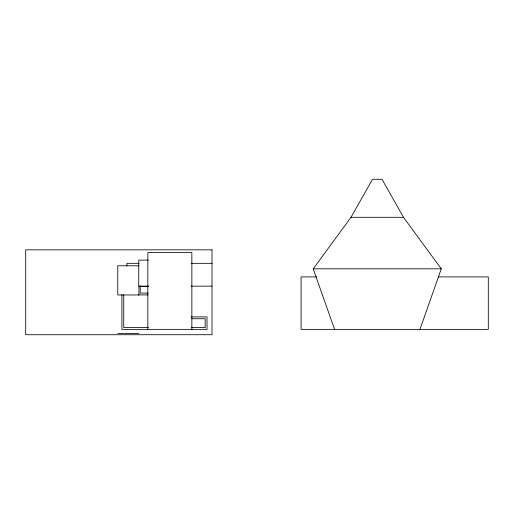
<?xml version="1.0" encoding="UTF-8"?>
<svg xmlns="http://www.w3.org/2000/svg" width="514" height="514" viewBox="0 0 514 514"><rect width="100%" height="100%" fill="white"/><g stroke="black" fill="none" stroke-linecap="round" stroke-linejoin="round"><path stroke-width="0.77" d="M419.938 329.365L441.282 268.822L403.503 217.3L381.979 179.277L372.528 179.277L350.998 217.3L313.219 268.822L334.563 329.365M350.998 217.3L403.503 217.3M148.263 260.097L138.754 260.097L138.754 286.349L148.263 286.349M138.973 263.335L126.932 263.335L126.932 265.693M191.15 263.335L212.019 263.335M138.947 265.789L117.777 265.789L117.777 294.965L138.947 294.965L138.947 286.292M313.219 268.822L441.282 268.822M316.752 276.905L301.082 276.905L301.082 329.365L488.3 329.365L488.3 276.905L438.378 276.905M139.776 286.144L148.604 286.144M191.15 286.144L212.019 286.144M148.18 293.089L140.232 293.089L140.232 285.675M138.401 294.92L147.942 294.92M191.105 316.913L207.007 316.913L207.007 329.365L121.902 329.365L121.902 294.496M191.658 318.738L205.176 318.738L205.176 327.534L191.6 327.534M148.488 327.534L123.733 327.534L123.733 294.805M117.777 333.496L138.947 333.496M191.863 329.365L191.863 252.58L147.833 252.58L147.833 329.365M212.019 249.836L25.7 249.836L25.7 334.723L212.019 334.723L212.019 249.836"/></g></svg>
